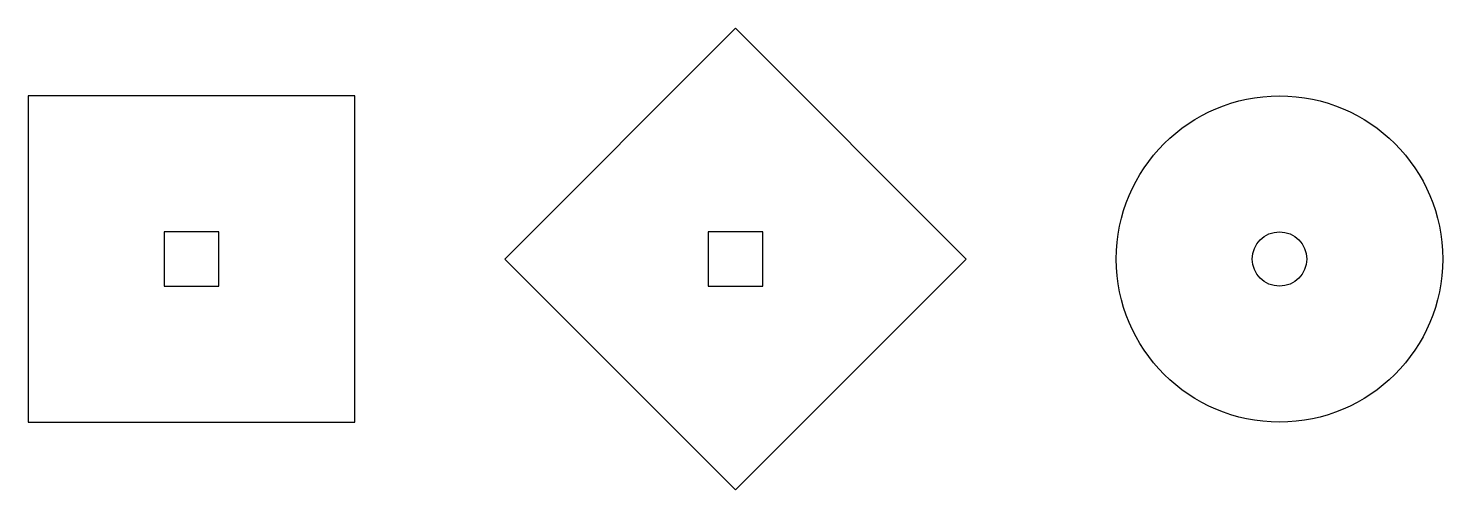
# Model space of a CAD drawing. Extents: x 0 to 260, y -12 to 72.
import ezdxf

# ---------------------------------------------------------------- set-up
doc = ezdxf.new("R2010")
doc.units = 0
doc.layers.add('DEFAULT', color=7, linetype='CONTINUOUS')

msp = doc.modelspace()

# ---------------------------------------------------------------- linework, layer by layer
at = {"layer": 'DEFAULT'}
for points in [[(130, -12.43), (172.43, 30), (130, 72.43), (87.57, 30)], [(0, 0), (60, 0), (60, 60), (0, 60)], [(25, 25), (35, 25), (35, 35), (25, 35)], [(125, 25), (135, 25), (135, 35), (125, 35)]]:
    msp.add_lwpolyline(points, close=True, dxfattribs=at)
for radius in [30, 5]:
    msp.add_circle((230, 30), radius, dxfattribs=at)

doc.saveas('drawing.dxf')
